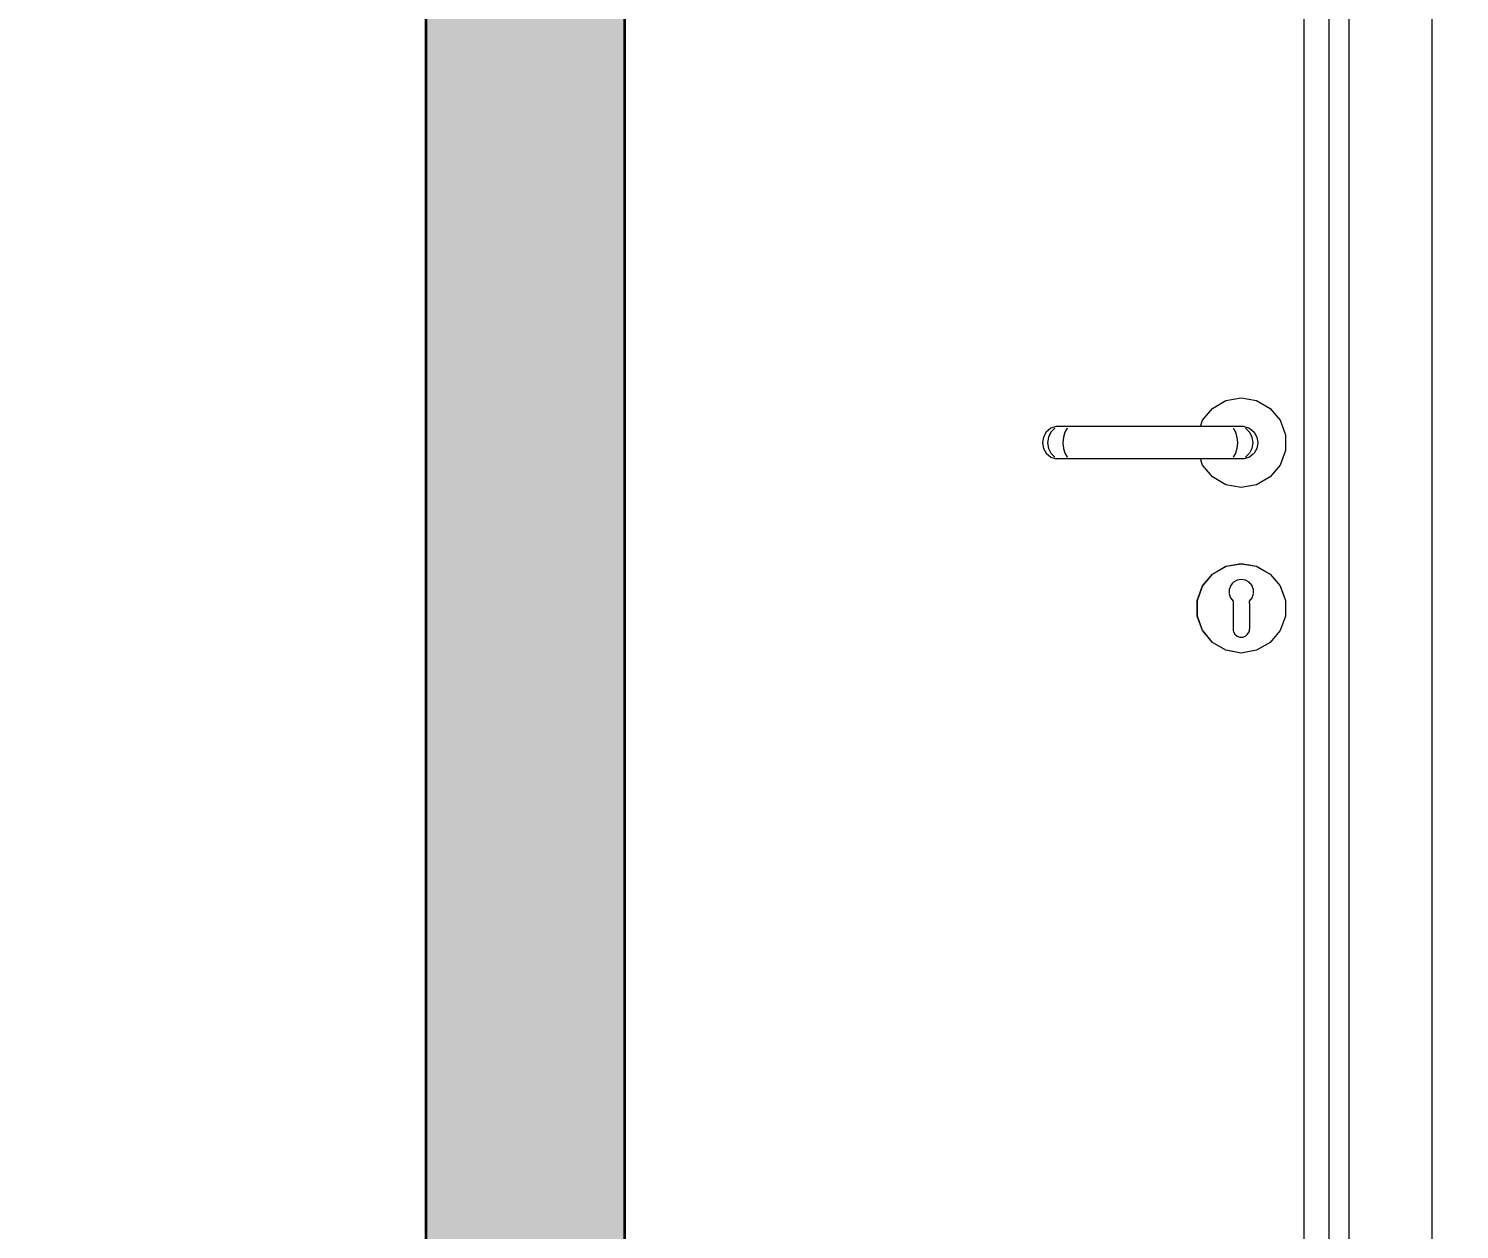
# Model space of a CAD drawing. Header units: millimetres. Extents: x -15634 to 67596, y -3027 to 55843.
# Drawn here: x 3535 to 4398, y 35921 to 36646 of the extents above; entities that cross this region are included whole.
import ezdxf

# ---------------------------------------------------------------- set-up
doc = ezdxf.new("R2010")
doc.units = ezdxf.units.MM
doc.header["$MEASUREMENT"] = 0
doc.set_wipeout_variables(frame=1)
doc.linetypes.add('Wipeout_Contour', pattern=[1000, 0, -1000])
doc.layers.add('Dimensioning - General', color=7, linetype='Continuous')
doc.layers.add('Structural - Bearing', color=7, linetype='Continuous')
for name, color, linetype, lineweight, true_color in [('Dimensioning - General_Pen_No__61', 7, 'Continuous', 20, 0x6a6a6a), ('Dimensioning - General_Pen_No__88', 7, 'Continuous', 20, 0xfd4435), ('Structural - Bearing_Pen_No__82', 7, 'Continuous', 20, 0xaaaaaa)]:
    doc.layers.add(name, color=color, linetype=linetype, lineweight=lineweight, true_color=true_color)
for name, color, linetype, lineweight in [('Structural - Bearing_Pen_No__1', 7, 'Continuous', 13), ('Structural - Bearing_Pen_No__101', 252, 'Continuous', 13), ('Structural - Bearing_Pen_No__7', 7, 'Continuous', 35)]:
    doc.layers.add(name, color=color, linetype=linetype, lineweight=lineweight)
doc.styles.add('GENERATED_STYLE_6', font='calibril.ttf')
doc.dimstyles.new('GENERATED_STYLE__3', dxfattribs={"dimtxt": 195.999997, "dimasz": 106.4, "dimexe": 0.18, "dimexo": 0.0625, "dimgap": 0.09, "dimtad": 1, "dimdec": 0, "dimlfac": 0.1, "dimzin": 0, "dimdsep": 46, "dimtxsty": 'GENERATED_STYLE_6', "dimblk": 'ARROWHEAD_2', "dimblk1": 'ARROWHEAD_2', "dimblk2": 'ARROWHEAD_2', "dimcen": 0.09, "dimse1": 1, "dimse2": 1, "dimclrd": 256, "dimclre": 256, "dimclrt": 256, "dimadec": 0, "dimazin": 0, "dimtfac": 1, "dimtdec": 4, "dimtmove": 0, "dimatfit": 3, "dimfxl": 1, "dimtolj": 1, "dimtzin": 0, "dimarcsym": 0})

# ---------------------------------------------------------------- blocks, each defined once
blk = doc.blocks.new('*D59')
at = {"layer": 'Dimensioning - General_Pen_No__61', "color": 251, "linetype": 'Continuous', "lineweight": 20, "true_color": 0x6a6a6a, "transparency": 16777216}
for p, q in [((27454.43, 38036.02), (27594.43, 37955.19)), ((27629.43, 37995.6), (27419.43, 37995.6)), ((27524.43, 35295.6), (27524.43, 37995.6)), ((27454.43, 35336.02), (27594.43, 35255.19)), ((27629.43, 35295.6), (27419.43, 35295.6))]:
    blk.add_line(p, q, dxfattribs=at)
at = {"layer": 'Dimensioning - General_Pen_No__88', "color": 20, "lineweight": 20, "true_color": 0xfd4435, "transparency": 16777216, "char_height": 196, "attachment_point": 7, "rotation": 90, "style": 'GENERATED_STYLE_6'}
for s, insert in [('\\A1;{\\pql;\\fCalibri Light|b0|i0|c0|p34;20}', (27485.23, 37637.36)), ('\\A1;{\\pql;\\fCalibri Light|b0|i0|c0|p34;270}', (27485.23, 36407.27))]:
    blk.add_mtext(s, dxfattribs=dict(at, insert=insert))
blk = doc.blocks.new('ARROWHEAD_2')
at = {"color": 0, "linetype": 'Continuous', "lineweight": 0}
for p, q in [((-0.3781, -0.655), (0.3781, 0.655)), ((0, 0), (-1, 0))]:
    blk.add_line(p, q, dxfattribs=at)
blk = doc.blocks.new('*D107')
at = {"layer": 'Dimensioning - General_Pen_No__61', "color": 251, "linetype": 'Continuous', "lineweight": 20, "true_color": 0x6a6a6a, "transparency": 16777216}
for p, q in [((28004.43, 38036.02), (28144.43, 37955.19)), ((28179.43, 37995.6), (27969.43, 37995.6)), ((28074.43, 35295.6), (28074.43, 37995.6)), ((28004.43, 35336.02), (28144.43, 35255.19)), ((28179.43, 35295.6), (27969.43, 35295.6))]:
    blk.add_line(p, q, dxfattribs=at)
at = {"layer": 'Dimensioning - General_Pen_No__88', "color": 20, "lineweight": 20, "true_color": 0xfd4435, "transparency": 16777216, "char_height": 196, "attachment_point": 7, "rotation": 90, "style": 'GENERATED_STYLE_6'}
for s, insert in [('\\A1;{\\pql;\\fCalibri Light|b0|i0|c0|p34;20}', (28035.23, 37637.36)), ('\\A1;{\\pql;\\fCalibri Light|b0|i0|c0|p34;270}', (28035.23, 36407.27))]:
    blk.add_mtext(s, dxfattribs=dict(at, insert=insert))
blk = doc.blocks.new('*D132')
at = {"layer": 'Dimensioning - General_Pen_No__61', "color": 251, "linetype": 'Continuous', "lineweight": 20, "true_color": 0x6a6a6a, "transparency": 16777216}
for p, q in [((28554.43, 38236.02), (28694.43, 38155.19)), ((28729.43, 38195.6), (28519.43, 38195.6)), ((28624.43, 35295.6), (28624.43, 38195.6)), ((28554.43, 35336.02), (28694.43, 35255.19)), ((28729.43, 35295.6), (28519.43, 35295.6))]:
    blk.add_line(p, q, dxfattribs=at)
at = {"layer": 'Dimensioning - General_Pen_No__88', "color": 20, "lineweight": 20, "true_color": 0xfd4435, "transparency": 16777216, "insert": (28585.23, 36507.27), "char_height": 196, "attachment_point": 7, "rotation": 90, "style": 'GENERATED_STYLE_6'}
blk.add_mtext('\\A1;{\\pql;\\fCalibri Light|b0|i0|c0|p34;290}', dxfattribs=at)

msp = doc.modelspace()

# ---------------------------------------------------------------- wipeouts: each hides what was drawn before it
at = {"color": 254, "linetype": 'Wipeout_Contour', "lineweight": 0, "ltscale": 147215.24607}
msp.add_wipeout([(2994.37, 35295.6), (3774.37, 35295.6), (3774.37, 37995.6), (2994.37, 37995.6)], dxfattribs=at).dxf.layer = 'Structural - Bearing'
at = {"color": 254, "linetype": 'Wipeout_Contour', "lineweight": 0, "ltscale": 146768.572199}
msp.add_wipeout([(4319.37, 35395.6), (4331.37, 35395.6), (4331.37, 37482.6), (4319.37, 37470.6)], dxfattribs=at).dxf.layer = 'Structural - Bearing'
at = {"color": 254, "linetype": 'Wipeout_Contour', "lineweight": 0, "ltscale": 989416.947966}
msp.add_wipeout([(4242.98, 36409.1), (4241.66, 36405.45), (4268.1, 36405.45), (4271.37, 36404.26), (4274.03, 36402.03), (4275.76, 36399.02), (4276.37, 36395.6), (4275.76, 36392.18), (4274.03, 36389.18), (4271.37, 36386.94), (4268.1, 36385.76), (4241.66, 36385.76), (4242.98, 36382.1), (4249.01, 36374.92), (4257.13, 36370.23), (4266.37, 36368.6), (4275.6, 36370.23), (4283.72, 36374.92), (4289.75, 36382.1), (4292.96, 36390.92), (4292.96, 36400.29), (4289.75, 36409.1), (4283.72, 36416.29), (4275.6, 36420.98), (4266.37, 36422.6), (4257.13, 36420.98), (4249.01, 36416.29)], dxfattribs=at).dxf.layer = 'Structural - Bearing'
at = {"color": 254, "linetype": 'Wipeout_Contour', "lineweight": 0, "ltscale": 255913.162972}
msp.add_wipeout([(4259.95, 36309.39), (4260.93, 36310.53), (4257.17, 36320.88), (4249.08, 36316.21), (4259, 36304.39), (4258.98, 36304.44), (4259.04, 36307)], dxfattribs=at).dxf.layer = 'Structural - Bearing'
at = {"color": 254, "linetype": 'Wipeout_Contour', "lineweight": 0, "ltscale": 182645.368019}
msp.add_wipeout([(4257.17, 36270.33), (4261.51, 36282.27), (4261.37, 36283.1), (4261.37, 36289.65), (4249.08, 36275)], dxfattribs=at).dxf.layer = 'Structural - Bearing'

# ---------------------------------------------------------------- next in the draw order: linework, layer by layer
at = {"layer": 'Structural - Bearing_Pen_No__1', "color": 7, "linetype": 'Continuous', "lineweight": 13}
msp.add_line((3774.37, 35295.6), (3774.37, 38195.6), dxfattribs=at)

# ---------------------------------------------------------------- next in the draw order: wipeouts: each hides what was drawn before it
at = {"color": 254, "linetype": 'Wipeout_Contour', "lineweight": 0, "ltscale": 146844.849104}
msp.add_wipeout([(4381.37, 35395.6), (4381.37, 37532.6), (4331.37, 37482.6), (4331.37, 35395.6)], dxfattribs=at).dxf.layer = 'Structural - Bearing'
at = {"color": 254, "linetype": 'Wipeout_Contour', "lineweight": 0, "ltscale": 146720.49378}
msp.add_wipeout([(4304.37, 37455.6), (4304.37, 35395.6), (4319.37, 35395.6), (4319.37, 37455.6)], dxfattribs=at).dxf.layer = 'Structural - Bearing'
at = {"color": 254, "linetype": 'Wipeout_Contour', "lineweight": 0, "ltscale": 146617.021241}
msp.add_wipeout([(4265.91, 36405.45), (4268.84, 36404.26), (4271.37, 36404.26), (4268.1, 36405.45)], dxfattribs=at).dxf.layer = 'Structural - Bearing'
at = {"color": 254, "linetype": 'Wipeout_Contour', "lineweight": 0, "ltscale": 146576.256409}
msp.add_wipeout([(4273.32, 36395.6), (4272.78, 36392.18), (4275.76, 36392.18), (4276.37, 36395.6)], dxfattribs=at).dxf.layer = 'Structural - Bearing'
at = {"color": 254, "linetype": 'Wipeout_Contour', "lineweight": 0, "ltscale": 219320.658768}
msp.add_wipeout([(4259.79, 36302.02), (4259, 36304.39), (4249.08, 36316.21), (4243.07, 36309.05), (4261.37, 36298.49), (4261.37, 36300)], dxfattribs=at).dxf.layer = 'Structural - Bearing'

# ---------------------------------------------------------------- next in the draw order: wipeouts: each hides what was drawn before it
at = {"color": 254, "linetype": 'Wipeout_Contour', "lineweight": 0, "ltscale": 146611.535217}
msp.add_wipeout([(4268.84, 36404.26), (4271.23, 36402.03), (4274.03, 36402.03), (4271.37, 36404.26)], dxfattribs=at).dxf.layer = 'Structural - Bearing'
at = {"color": 254, "linetype": 'Wipeout_Contour', "lineweight": 0, "ltscale": 146562.973455}
msp.add_wipeout([(4272.78, 36392.18), (4271.23, 36389.18), (4274.03, 36389.18), (4275.76, 36392.18)], dxfattribs=at).dxf.layer = 'Structural - Bearing'
at = {"color": 254, "linetype": 'Wipeout_Contour', "lineweight": 0, "ltscale": 146267.081228}
msp.add_wipeout([(4249.01, 36316.29), (4249.08, 36316.21), (4257.17, 36320.88), (4257.13, 36320.98)], dxfattribs=at).dxf.layer = 'Structural - Bearing'

# ---------------------------------------------------------------- next in the draw order: wipeouts: each hides what was drawn before it
at = {"color": 254, "linetype": 'Wipeout_Contour', "lineweight": 0, "ltscale": 146602.097025}
msp.add_wipeout([(4271.23, 36402.03), (4272.78, 36399.02), (4275.76, 36399.02), (4274.03, 36402.03)], dxfattribs=at).dxf.layer = 'Structural - Bearing'
at = {"color": 254, "linetype": 'Wipeout_Contour', "lineweight": 0, "ltscale": 146551.594046}
msp.add_wipeout([(4271.23, 36389.18), (4268.84, 36386.94), (4271.37, 36386.94), (4274.03, 36389.18)], dxfattribs=at).dxf.layer = 'Structural - Bearing'
at = {"color": 254, "linetype": 'Wipeout_Contour', "lineweight": 0, "ltscale": 219386.067311}
msp.add_wipeout([(4261.62, 36311.33), (4263.85, 36312.59), (4266.37, 36313.03), (4266.37, 36322.5), (4257.17, 36320.88), (4260.93, 36310.53)], dxfattribs=at).dxf.layer = 'Structural - Bearing'

# ---------------------------------------------------------------- next in the draw order: wipeouts: each hides what was drawn before it
at = {"color": 254, "linetype": 'Wipeout_Contour', "lineweight": 0, "ltscale": 146614.906252}
msp.add_wipeout([(4265.91, 36405.45), (4259.77, 36405.45), (4261.46, 36404.26), (4268.84, 36404.26)], dxfattribs=at).dxf.layer = 'Structural - Bearing'
at = {"color": 254, "linetype": 'Wipeout_Contour', "lineweight": 0, "ltscale": 146589.843836}
msp.add_wipeout([(4272.78, 36399.02), (4273.32, 36395.6), (4276.37, 36395.6), (4275.76, 36399.02)], dxfattribs=at).dxf.layer = 'Structural - Bearing'
at = {"color": 254, "linetype": 'Wipeout_Contour', "lineweight": 0, "ltscale": 146543.491874}
msp.add_wipeout([(4268.84, 36386.94), (4265.91, 36385.76), (4268.1, 36385.76), (4271.37, 36386.94)], dxfattribs=at).dxf.layer = 'Structural - Bearing'
at = {"color": 254, "linetype": 'Wipeout_Contour', "lineweight": 0, "ltscale": 146283.639742}
msp.add_wipeout([(4257.13, 36320.98), (4257.17, 36320.88), (4266.37, 36322.5), (4266.37, 36322.6)], dxfattribs=at).dxf.layer = 'Structural - Bearing'
at = {"color": 254, "linetype": 'Wipeout_Contour', "lineweight": 0, "ltscale": 146196.183429}
msp.add_wipeout([(4261.37, 36296.49), (4261.37, 36298.49), (4243.07, 36309.05), (4239.88, 36300.28)], dxfattribs=at).dxf.layer = 'Structural - Bearing'

# ---------------------------------------------------------------- next in the draw order: wipeouts: each hides what was drawn before it
at = {"color": 254, "linetype": 'Wipeout_Contour', "lineweight": 0, "ltscale": 146609.083525}
msp.add_wipeout([(4268.84, 36404.26), (4261.46, 36404.26), (4262.83, 36402.03), (4271.23, 36402.03)], dxfattribs=at).dxf.layer = 'Structural - Bearing'
at = {"color": 254, "linetype": 'Wipeout_Contour', "lineweight": 0, "ltscale": 146573.418954}
msp.add_wipeout([(4273.32, 36395.6), (4264.04, 36395.6), (4263.73, 36392.18), (4272.78, 36392.18)], dxfattribs=at).dxf.layer = 'Structural - Bearing'
at = {"color": 254, "linetype": 'Wipeout_Contour', "lineweight": 0, "ltscale": 219391.322389}
msp.add_wipeout([(4268.89, 36312.59), (4271.11, 36311.33), (4271.8, 36310.53), (4275.57, 36320.88), (4266.37, 36322.5), (4266.37, 36313.03)], dxfattribs=at).dxf.layer = 'Structural - Bearing'
at = {"color": 254, "linetype": 'Wipeout_Contour', "lineweight": 0, "ltscale": 146240.259336}
msp.add_wipeout([(4242.98, 36309.1), (4243.07, 36309.05), (4249.08, 36316.21), (4249.01, 36316.29)], dxfattribs=at).dxf.layer = 'Structural - Bearing'
at = {"color": 254, "linetype": 'Wipeout_Contour', "lineweight": 0, "ltscale": 146133.643146}
msp.add_wipeout([(4261.37, 36289.65), (4261.37, 36292.72), (4243.07, 36282.15), (4249.08, 36275)], dxfattribs=at).dxf.layer = 'Structural - Bearing'

# ---------------------------------------------------------------- next in the draw order: wipeouts: each hides what was drawn before it
at = {"color": 254, "linetype": 'Wipeout_Contour', "lineweight": 0, "ltscale": 146599.394439}
msp.add_wipeout([(4271.23, 36402.03), (4262.83, 36402.03), (4263.73, 36399.02), (4272.78, 36399.02)], dxfattribs=at).dxf.layer = 'Structural - Bearing'
at = {"color": 254, "linetype": 'Wipeout_Contour', "lineweight": 0, "ltscale": 146560.270154}
msp.add_wipeout([(4272.78, 36392.18), (4263.73, 36392.18), (4262.83, 36389.18), (4271.23, 36389.18)], dxfattribs=at).dxf.layer = 'Structural - Bearing'
at = {"color": 254, "linetype": 'Wipeout_Contour', "lineweight": 0, "ltscale": 146287.941864}
msp.add_wipeout([(4266.37, 36322.6), (4266.37, 36322.5), (4275.57, 36320.88), (4275.6, 36320.98)], dxfattribs=at).dxf.layer = 'Structural - Bearing'
at = {"color": 254, "linetype": 'Wipeout_Contour', "lineweight": 0, "ltscale": 146153.771426}
msp.add_wipeout([(4261.37, 36292.72), (4261.37, 36294.72), (4239.88, 36290.93), (4243.07, 36282.15)], dxfattribs=at).dxf.layer = 'Structural - Bearing'

# ---------------------------------------------------------------- next in the draw order: wipeouts: each hides what was drawn before it
at = {"color": 254, "linetype": 'Wipeout_Contour', "lineweight": 0, "ltscale": 146611.287021}
msp.add_wipeout([(4259.77, 36405.45), (4251.6, 36405.45), (4252.03, 36404.26), (4261.46, 36404.26)], dxfattribs=at).dxf.layer = 'Structural - Bearing'
at = {"color": 254, "linetype": 'Wipeout_Contour', "lineweight": 0, "ltscale": 146587.006641}
msp.add_wipeout([(4272.78, 36399.02), (4263.73, 36399.02), (4264.04, 36395.6), (4273.32, 36395.6)], dxfattribs=at).dxf.layer = 'Structural - Bearing'
at = {"color": 254, "linetype": 'Wipeout_Contour', "lineweight": 0, "ltscale": 146549.141359}
msp.add_wipeout([(4271.23, 36389.18), (4262.83, 36389.18), (4261.46, 36386.94), (4268.84, 36386.94)], dxfattribs=at).dxf.layer = 'Structural - Bearing'
at = {"color": 254, "linetype": 'Wipeout_Contour', "lineweight": 0, "ltscale": 255927.642118}
msp.add_wipeout([(4272.78, 36309.39), (4273.7, 36307), (4273.76, 36304.44), (4273.74, 36304.39), (4283.66, 36316.21), (4275.57, 36320.88), (4271.8, 36310.53)], dxfattribs=at).dxf.layer = 'Structural - Bearing'
at = {"color": 254, "linetype": 'Wipeout_Contour', "lineweight": 0, "ltscale": 146174.623812}
msp.add_wipeout([(4261.37, 36294.72), (4261.37, 36296.49), (4239.88, 36300.28), (4239.88, 36290.93)], dxfattribs=at).dxf.layer = 'Structural - Bearing'
at = {"color": 254, "linetype": 'Wipeout_Contour', "lineweight": 0, "ltscale": 292215.651836}
msp.add_wipeout([(4261.67, 36281.39), (4261.51, 36282.27), (4257.17, 36270.33), (4266.37, 36268.7), (4266.37, 36278.18), (4265.5, 36278.18), (4263.87, 36278.77), (4262.54, 36279.89)], dxfattribs=at).dxf.layer = 'Structural - Bearing'

# ---------------------------------------------------------------- next in the draw order: wipeouts: each hides what was drawn before it
at = {"color": 254, "linetype": 'Wipeout_Contour', "lineweight": 0, "ltscale": 146604.936096}
msp.add_wipeout([(4261.46, 36404.26), (4252.03, 36404.26), (4252.38, 36402.03), (4262.83, 36402.03)], dxfattribs=at).dxf.layer = 'Structural - Bearing'
at = {"color": 254, "linetype": 'Wipeout_Contour', "lineweight": 0, "ltscale": 146568.669964}
msp.add_wipeout([(4252.68, 36395.6), (4252.6, 36392.18), (4263.73, 36392.18), (4264.04, 36395.6)], dxfattribs=at).dxf.layer = 'Structural - Bearing'
at = {"color": 254, "linetype": 'Wipeout_Contour', "lineweight": 0, "ltscale": 146541.375827}
msp.add_wipeout([(4268.84, 36386.94), (4261.46, 36386.94), (4259.77, 36385.76), (4265.91, 36385.76)], dxfattribs=at).dxf.layer = 'Structural - Bearing'
at = {"color": 254, "linetype": 'Wipeout_Contour', "lineweight": 0, "ltscale": 146279.468105}
msp.add_wipeout([(4275.6, 36320.98), (4275.57, 36320.88), (4283.66, 36316.21), (4283.72, 36316.29)], dxfattribs=at).dxf.layer = 'Structural - Bearing'
at = {"color": 254, "linetype": 'Wipeout_Contour', "lineweight": 0, "ltscale": 146206.404665}
msp.add_wipeout([(4239.78, 36300.29), (4239.88, 36300.28), (4243.07, 36309.05), (4242.98, 36309.1)], dxfattribs=at).dxf.layer = 'Structural - Bearing'
at = {"color": 254, "linetype": 'Wipeout_Contour', "lineweight": 0, "ltscale": 292221.989324}
msp.add_wipeout([(4267.24, 36278.18), (4266.37, 36278.18), (4266.37, 36268.7), (4275.57, 36270.33), (4271.22, 36282.27), (4271.07, 36281.39), (4270.2, 36279.89), (4268.87, 36278.77)], dxfattribs=at).dxf.layer = 'Structural - Bearing'
at = {"color": 254, "linetype": 'Wipeout_Contour', "lineweight": 0, "ltscale": 146084.459811}
msp.add_wipeout([(4257.13, 36270.23), (4257.17, 36270.33), (4249.08, 36275), (4249.01, 36274.92)], dxfattribs=at).dxf.layer = 'Structural - Bearing'

# ---------------------------------------------------------------- next in the draw order: wipeouts: each hides what was drawn before it
at = {"color": 254, "linetype": 'Wipeout_Contour', "lineweight": 0, "ltscale": 146594.854633}
msp.add_wipeout([(4262.83, 36402.03), (4252.38, 36402.03), (4252.6, 36399.02), (4263.73, 36399.02)], dxfattribs=at).dxf.layer = 'Structural - Bearing'
at = {"color": 254, "linetype": 'Wipeout_Contour', "lineweight": 0, "ltscale": 146555.729149}
msp.add_wipeout([(4252.38, 36389.18), (4262.83, 36389.18), (4263.73, 36392.18), (4252.6, 36392.18)], dxfattribs=at).dxf.layer = 'Structural - Bearing'
at = {"color": 254, "linetype": 'Wipeout_Contour', "lineweight": 0, "ltscale": 219335.981701}
msp.add_wipeout([(4272.95, 36302.02), (4271.37, 36300), (4271.37, 36298.49), (4289.66, 36309.05), (4283.66, 36316.21), (4273.74, 36304.39)], dxfattribs=at).dxf.layer = 'Structural - Bearing'
at = {"color": 254, "linetype": 'Wipeout_Contour', "lineweight": 0, "ltscale": 182655.289142}
msp.add_wipeout([(4283.66, 36275), (4271.37, 36289.65), (4271.37, 36283.1), (4271.22, 36282.27), (4275.57, 36270.33)], dxfattribs=at).dxf.layer = 'Structural - Bearing'
at = {"color": 254, "linetype": 'Wipeout_Contour', "lineweight": 0, "ltscale": 146104.711733}
msp.add_wipeout([(4249.01, 36274.92), (4249.08, 36275), (4243.07, 36282.15), (4242.98, 36282.1)], dxfattribs=at).dxf.layer = 'Structural - Bearing'
at = {"color": 254, "linetype": 'Wipeout_Contour', "lineweight": 0, "ltscale": 146075.974611}
msp.add_wipeout([(4266.37, 36268.6), (4266.37, 36268.7), (4257.17, 36270.33), (4257.13, 36270.23)], dxfattribs=at).dxf.layer = 'Structural - Bearing'

# ---------------------------------------------------------------- next in the draw order: wipeouts: each hides what was drawn before it
at = {"color": 254, "linetype": 'Wipeout_Contour', "lineweight": 0, "ltscale": 146590.63793}
msp.add_wipeout([(4251.6, 36405.45), (4171.14, 36405.45), (4170.71, 36404.26), (4252.03, 36404.26)], dxfattribs=at).dxf.layer = 'Structural - Bearing'
at = {"color": 254, "linetype": 'Wipeout_Contour', "lineweight": 0, "ltscale": 146582.258086}
msp.add_wipeout([(4263.73, 36399.02), (4252.6, 36399.02), (4252.68, 36395.6), (4264.04, 36395.6)], dxfattribs=at).dxf.layer = 'Structural - Bearing'
at = {"color": 254, "linetype": 'Wipeout_Contour', "lineweight": 0, "ltscale": 146544.992247}
msp.add_wipeout([(4262.83, 36389.18), (4252.38, 36389.18), (4252.03, 36386.94), (4261.46, 36386.94)], dxfattribs=at).dxf.layer = 'Structural - Bearing'
at = {"color": 254, "linetype": 'Wipeout_Contour', "lineweight": 0, "ltscale": 146259.239631}
msp.add_wipeout([(4283.72, 36316.29), (4283.66, 36316.21), (4289.66, 36309.05), (4289.75, 36309.1)], dxfattribs=at).dxf.layer = 'Structural - Bearing'
at = {"color": 254, "linetype": 'Wipeout_Contour', "lineweight": 0, "ltscale": 146134.283721}
msp.add_wipeout([(4242.98, 36282.1), (4243.07, 36282.15), (4239.88, 36290.93), (4239.78, 36290.92)], dxfattribs=at).dxf.layer = 'Structural - Bearing'
at = {"color": 254, "linetype": 'Wipeout_Contour', "lineweight": 0, "ltscale": 146080.282671}
msp.add_wipeout([(4275.6, 36270.23), (4275.57, 36270.33), (4266.37, 36268.7), (4266.37, 36268.6)], dxfattribs=at).dxf.layer = 'Structural - Bearing'

# ---------------------------------------------------------------- next in the draw order: wipeouts: each hides what was drawn before it
at = {"color": 254, "linetype": 'Wipeout_Contour', "lineweight": 0, "ltscale": 146583.84455}
msp.add_wipeout([(4252.03, 36404.26), (4170.71, 36404.26), (4170.36, 36402.03), (4252.38, 36402.03)], dxfattribs=at).dxf.layer = 'Structural - Bearing'
at = {"color": 254, "linetype": 'Wipeout_Contour', "lineweight": 0, "ltscale": 146547.075171}
msp.add_wipeout([(4252.68, 36395.6), (4170.05, 36395.6), (4170.13, 36392.18), (4252.6, 36392.18)], dxfattribs=at).dxf.layer = 'Structural - Bearing'
at = {"color": 254, "linetype": 'Wipeout_Contour', "lineweight": 0, "ltscale": 146537.754789}
msp.add_wipeout([(4261.46, 36386.94), (4252.03, 36386.94), (4251.6, 36385.76), (4259.77, 36385.76)], dxfattribs=at).dxf.layer = 'Structural - Bearing'
at = {"color": 254, "linetype": 'Wipeout_Contour', "lineweight": 0, "ltscale": 146210.174613}
msp.add_wipeout([(4271.37, 36298.49), (4271.37, 36296.49), (4292.86, 36300.28), (4289.66, 36309.05)], dxfattribs=at).dxf.layer = 'Structural - Bearing'
at = {"color": 254, "linetype": 'Wipeout_Contour', "lineweight": 0, "ltscale": 146169.601414}
msp.add_wipeout([(4239.78, 36290.92), (4239.88, 36290.93), (4239.88, 36300.28), (4239.78, 36300.29)], dxfattribs=at).dxf.layer = 'Structural - Bearing'

# ---------------------------------------------------------------- next in the draw order: wipeouts: each hides what was drawn before it
at = {"color": 254, "linetype": 'Wipeout_Contour', "lineweight": 0, "ltscale": 146573.435164}
msp.add_wipeout([(4170.13, 36399.02), (4252.6, 36399.02), (4252.38, 36402.03), (4170.36, 36402.03)], dxfattribs=at).dxf.layer = 'Structural - Bearing'
at = {"color": 254, "linetype": 'Wipeout_Contour', "lineweight": 0, "ltscale": 146534.30397}
msp.add_wipeout([(4170.13, 36392.18), (4170.36, 36389.18), (4252.38, 36389.18), (4252.6, 36392.18)], dxfattribs=at).dxf.layer = 'Structural - Bearing'
at = {"color": 254, "linetype": 'Wipeout_Contour', "lineweight": 0, "ltscale": 146229.692129}
msp.add_wipeout([(4289.75, 36309.1), (4289.66, 36309.05), (4292.86, 36300.28), (4292.96, 36300.29)], dxfattribs=at).dxf.layer = 'Structural - Bearing'

# ---------------------------------------------------------------- next in the draw order: wipeouts: each hides what was drawn before it
at = {"color": 254, "linetype": 'Wipeout_Contour', "lineweight": 0, "ltscale": 146570.032134}
msp.add_wipeout([(4171.14, 36405.45), (4162.97, 36405.45), (4161.28, 36404.26), (4170.71, 36404.26)], dxfattribs=at).dxf.layer = 'Structural - Bearing'
at = {"color": 254, "linetype": 'Wipeout_Contour', "lineweight": 0, "ltscale": 146560.665292}
msp.add_wipeout([(4252.6, 36399.02), (4170.13, 36399.02), (4170.05, 36395.6), (4252.68, 36395.6)], dxfattribs=at).dxf.layer = 'Structural - Bearing'
at = {"color": 254, "linetype": 'Wipeout_Contour', "lineweight": 0, "ltscale": 146523.892082}
msp.add_wipeout([(4252.38, 36389.18), (4170.36, 36389.18), (4170.71, 36386.94), (4252.03, 36386.94)], dxfattribs=at).dxf.layer = 'Structural - Bearing'
at = {"color": 254, "linetype": 'Wipeout_Contour', "lineweight": 0, "ltscale": 146189.329161}
msp.add_wipeout([(4271.37, 36296.49), (4271.37, 36294.72), (4292.86, 36290.93), (4292.86, 36300.28)], dxfattribs=at).dxf.layer = 'Structural - Bearing'

# ---------------------------------------------------------------- next in the draw order: wipeouts: each hides what was drawn before it
at = {"color": 254, "linetype": 'Wipeout_Contour', "lineweight": 0, "ltscale": 146562.802765}
msp.add_wipeout([(4170.71, 36404.26), (4161.28, 36404.26), (4159.9, 36402.03), (4170.36, 36402.03)], dxfattribs=at).dxf.layer = 'Structural - Bearing'
at = {"color": 254, "linetype": 'Wipeout_Contour', "lineweight": 0, "ltscale": 146525.537685}
msp.add_wipeout([(4158.69, 36395.6), (4159, 36392.18), (4170.13, 36392.18), (4170.05, 36395.6)], dxfattribs=at).dxf.layer = 'Structural - Bearing'
at = {"color": 254, "linetype": 'Wipeout_Contour', "lineweight": 0, "ltscale": 146517.095341}
msp.add_wipeout([(4252.03, 36386.94), (4170.71, 36386.94), (4171.14, 36385.76), (4251.6, 36385.76)], dxfattribs=at).dxf.layer = 'Structural - Bearing'
at = {"color": 254, "linetype": 'Wipeout_Contour', "lineweight": 0, "ltscale": 146167.7683}
msp.add_wipeout([(4271.37, 36294.72), (4271.37, 36292.72), (4289.66, 36282.15), (4292.86, 36290.93)], dxfattribs=at).dxf.layer = 'Structural - Bearing'

# ---------------------------------------------------------------- next in the draw order: wipeouts: each hides what was drawn before it
at = {"color": 254, "linetype": 'Wipeout_Contour', "lineweight": 0, "ltscale": 146552.070372}
msp.add_wipeout([(4159.9, 36402.03), (4159, 36399.02), (4170.13, 36399.02), (4170.36, 36402.03)], dxfattribs=at).dxf.layer = 'Structural - Bearing'
at = {"color": 254, "linetype": 'Wipeout_Contour', "lineweight": 0, "ltscale": 146512.933483}
msp.add_wipeout([(4159, 36392.18), (4159.9, 36389.18), (4170.36, 36389.18), (4170.13, 36392.18)], dxfattribs=at).dxf.layer = 'Structural - Bearing'
at = {"color": 254, "linetype": 'Wipeout_Contour', "lineweight": 0, "ltscale": 146145.535508}
msp.add_wipeout([(4271.37, 36292.72), (4271.37, 36289.65), (4283.66, 36275), (4289.66, 36282.15)], dxfattribs=at).dxf.layer = 'Structural - Bearing'

# ---------------------------------------------------------------- next in the draw order: wipeouts: each hides what was drawn before it
at = {"color": 254, "linetype": 'Wipeout_Contour', "lineweight": 0, "ltscale": 146566.493962}
msp.add_wipeout([(4162.97, 36405.45), (4156.82, 36405.45), (4153.89, 36404.26), (4161.28, 36404.26)], dxfattribs=at).dxf.layer = 'Structural - Bearing'
at = {"color": 254, "linetype": 'Wipeout_Contour', "lineweight": 0, "ltscale": 146539.129799}
msp.add_wipeout([(4159, 36399.02), (4158.69, 36395.6), (4170.05, 36395.6), (4170.13, 36399.02)], dxfattribs=at).dxf.layer = 'Structural - Bearing'
at = {"color": 254, "linetype": 'Wipeout_Contour', "lineweight": 0, "ltscale": 146502.8417}
msp.add_wipeout([(4170.36, 36389.18), (4159.9, 36389.18), (4161.28, 36386.94), (4170.71, 36386.94)], dxfattribs=at).dxf.layer = 'Structural - Bearing'
at = {"color": 254, "linetype": 'Wipeout_Contour', "lineweight": 0, "ltscale": 146194.388447}
msp.add_wipeout([(4292.96, 36300.29), (4292.86, 36300.28), (4292.86, 36290.93), (4292.96, 36290.92)], dxfattribs=at).dxf.layer = 'Structural - Bearing'
at = {"color": 254, "linetype": 'Wipeout_Contour', "lineweight": 0, "ltscale": 146096.861702}
msp.add_wipeout([(4283.72, 36274.92), (4283.66, 36275), (4275.57, 36270.33), (4275.6, 36270.23)], dxfattribs=at).dxf.layer = 'Structural - Bearing'

# ---------------------------------------------------------------- next in the draw order: wipeouts: each hides what was drawn before it
at = {"color": 254, "linetype": 'Wipeout_Contour', "lineweight": 0, "ltscale": 146558.751047}
msp.add_wipeout([(4161.28, 36404.26), (4153.89, 36404.26), (4151.51, 36402.03), (4159.9, 36402.03)], dxfattribs=at).dxf.layer = 'Structural - Bearing'
at = {"color": 254, "linetype": 'Wipeout_Contour', "lineweight": 0, "ltscale": 146520.90193}
msp.add_wipeout([(4158.69, 36395.6), (4149.41, 36395.6), (4149.95, 36392.18), (4159, 36392.18)], dxfattribs=at).dxf.layer = 'Structural - Bearing'
at = {"color": 254, "linetype": 'Wipeout_Contour', "lineweight": 0, "ltscale": 146496.479209}
msp.add_wipeout([(4170.71, 36386.94), (4161.28, 36386.94), (4162.97, 36385.76), (4171.14, 36385.76)], dxfattribs=at).dxf.layer = 'Structural - Bearing'
at = {"color": 254, "linetype": 'Wipeout_Contour', "lineweight": 0, "ltscale": 986773.41203}
msp.add_wipeout([(4259.04, 36307), (4258.98, 36304.44), (4259.79, 36302.02), (4261.37, 36300), (4261.37, 36283.1), (4261.67, 36281.39), (4262.54, 36279.89), (4263.87, 36278.77), (4265.5, 36278.18), (4267.24, 36278.18), (4268.87, 36278.77), (4270.2, 36279.89), (4271.07, 36281.39), (4271.37, 36283.1), (4271.37, 36300), (4272.95, 36302.02), (4273.74, 36304.39), (4273.76, 36304.44), (4273.7, 36307), (4272.78, 36309.39), (4271.8, 36310.53), (4271.11, 36311.33), (4268.89, 36312.59), (4266.37, 36313.03), (4263.85, 36312.59), (4261.62, 36311.33), (4259.95, 36309.39)], dxfattribs=at).dxf.layer = 'Structural - Bearing'
at = {"color": 254, "linetype": 'Wipeout_Contour', "lineweight": 0, "ltscale": 146157.58233}
msp.add_wipeout([(4292.96, 36290.92), (4292.86, 36290.93), (4289.66, 36282.15), (4289.75, 36282.1)], dxfattribs=at).dxf.layer = 'Structural - Bearing'

# ---------------------------------------------------------------- next in the draw order: wipeouts: each hides what was drawn before it
at = {"color": 254, "linetype": 'Wipeout_Contour', "lineweight": 0, "ltscale": 146547.637614}
msp.add_wipeout([(4159.9, 36402.03), (4151.51, 36402.03), (4149.95, 36399.02), (4159, 36399.02)], dxfattribs=at).dxf.layer = 'Structural - Bearing'
at = {"color": 254, "linetype": 'Wipeout_Contour', "lineweight": 0, "ltscale": 146508.499552}
msp.add_wipeout([(4159, 36392.18), (4149.95, 36392.18), (4151.51, 36389.18), (4159.9, 36389.18)], dxfattribs=at).dxf.layer = 'Structural - Bearing'
at = {"color": 254, "linetype": 'Wipeout_Contour', "lineweight": 0, "ltscale": 146123.709099}
msp.add_wipeout([(4289.75, 36282.1), (4289.66, 36282.15), (4283.66, 36275), (4283.72, 36274.92)], dxfattribs=at).dxf.layer = 'Structural - Bearing'

# ---------------------------------------------------------------- next in the draw order: wipeouts: each hides what was drawn before it
at = {"color": 254, "linetype": 'Wipeout_Contour', "lineweight": 0, "ltscale": 146564.431787}
msp.add_wipeout([(4154.63, 36405.45), (4151.37, 36404.26), (4153.89, 36404.26), (4156.82, 36405.45)], dxfattribs=at).dxf.layer = 'Structural - Bearing'
at = {"color": 254, "linetype": 'Wipeout_Contour', "lineweight": 0, "ltscale": 146534.494469}
msp.add_wipeout([(4159, 36399.02), (4149.95, 36399.02), (4149.41, 36395.6), (4158.69, 36395.6)], dxfattribs=at).dxf.layer = 'Structural - Bearing'
at = {"color": 254, "linetype": 'Wipeout_Contour', "lineweight": 0, "ltscale": 146498.788337}
msp.add_wipeout([(4159.9, 36389.18), (4151.51, 36389.18), (4153.89, 36386.94), (4161.28, 36386.94)], dxfattribs=at).dxf.layer = 'Structural - Bearing'

# ---------------------------------------------------------------- next in the draw order: wipeouts: each hides what was drawn before it
at = {"color": 254, "linetype": 'Wipeout_Contour', "lineweight": 0, "ltscale": 146556.36304}
msp.add_wipeout([(4148.71, 36402.03), (4151.51, 36402.03), (4153.89, 36404.26), (4151.37, 36404.26)], dxfattribs=at).dxf.layer = 'Structural - Bearing'
at = {"color": 254, "linetype": 'Wipeout_Contour', "lineweight": 0, "ltscale": 146518.141398}
msp.add_wipeout([(4146.37, 36395.6), (4146.97, 36392.18), (4149.95, 36392.18), (4149.41, 36395.6)], dxfattribs=at).dxf.layer = 'Structural - Bearing'
at = {"color": 254, "linetype": 'Wipeout_Contour', "lineweight": 0, "ltscale": 146492.939269}
msp.add_wipeout([(4161.28, 36386.94), (4153.89, 36386.94), (4156.82, 36385.76), (4162.97, 36385.76)], dxfattribs=at).dxf.layer = 'Structural - Bearing'

# ---------------------------------------------------------------- next in the draw order: wipeouts: each hides what was drawn before it
at = {"color": 254, "linetype": 'Wipeout_Contour', "lineweight": 0, "ltscale": 146545.007235}
msp.add_wipeout([(4148.71, 36402.03), (4146.97, 36399.02), (4149.95, 36399.02), (4151.51, 36402.03)], dxfattribs=at).dxf.layer = 'Structural - Bearing'
at = {"color": 254, "linetype": 'Wipeout_Contour', "lineweight": 0, "ltscale": 146505.868477}
msp.add_wipeout([(4146.97, 36392.18), (4148.71, 36389.18), (4151.51, 36389.18), (4149.95, 36392.18)], dxfattribs=at).dxf.layer = 'Structural - Bearing'

# ---------------------------------------------------------------- next in the draw order: wipeouts: each hides what was drawn before it
at = {"color": 254, "linetype": 'Wipeout_Contour', "lineweight": 0, "ltscale": 146531.734192}
msp.add_wipeout([(4146.97, 36399.02), (4146.37, 36395.6), (4149.41, 36395.6), (4149.95, 36399.02)], dxfattribs=at).dxf.layer = 'Structural - Bearing'
at = {"color": 254, "linetype": 'Wipeout_Contour', "lineweight": 0, "ltscale": 146496.399359}
msp.add_wipeout([(4148.71, 36389.18), (4151.37, 36386.94), (4153.89, 36386.94), (4151.51, 36389.18)], dxfattribs=at).dxf.layer = 'Structural - Bearing'

# ---------------------------------------------------------------- next in the draw order: wipeouts: each hides what was drawn before it
at = {"color": 254, "linetype": 'Wipeout_Contour', "lineweight": 0, "ltscale": 146490.876062}
msp.add_wipeout([(4151.37, 36386.94), (4154.63, 36385.76), (4156.82, 36385.76), (4153.89, 36386.94)], dxfattribs=at).dxf.layer = 'Structural - Bearing'

# ---------------------------------------------------------------- next in the draw order: wipeouts: each hides what was drawn before it
at = {"color": 254, "linetype": 'Wipeout_Contour', "lineweight": 0, "ltscale": 294525.632303}
msp.add_wipeout([(5194.37, 37995.6), (3894.37, 37995.6), (3894.37, 37532.6), (4381.37, 37532.6), (4381.37, 35395.6), (3894.37, 35395.6), (3894.37, 35295.6), (5194.37, 35295.6)], dxfattribs=at).dxf.layer = 'Structural - Bearing'

# ---------------------------------------------------------------- next in the draw order: hatches: boundary and pattern name
at = {"layer": 'Structural - Bearing_Pen_No__101', "linetype": 'Continuous', "lineweight": 13}
msp.add_hatch(color=252, dxfattribs=at).paths.add_polyline_path([(3774.37, 35295.6), (3894.37, 35295.6), (3894.37, 38195.6), (3774.37, 38195.6)])

# ---------------------------------------------------------------- next in the draw order: linework, layer by layer
at = {"layer": 'Structural - Bearing_Pen_No__1', "color": 7, "linetype": 'Continuous', "lineweight": 13}
msp.add_line((3894.37, 35295.6), (3894.37, 38195.6), dxfattribs=at)
at = {"layer": 'Structural - Bearing_Pen_No__7', "color": 7, "linetype": 'Continuous', "lineweight": 35, "flags": 128}
msp.add_lwpolyline([(3774.37, 35295.6), (3894.37, 35295.6), (3894.37, 38195.6), (3774.37, 38195.6)], close=True, dxfattribs=at)
at = {"layer": 'Structural - Bearing_Pen_No__82', "color": 253, "linetype": 'Continuous', "lineweight": 20, "true_color": 0xaaaaaa}
for p, q in [((4381.37, 37532.6), (4381.37, 35395.6)), ((4331.37, 35395.6), (4331.37, 37482.6)), ((4319.37, 35395.6), (4319.37, 37470.6)), ((4304.37, 35395.6), (4304.37, 37455.6)), ((4249.01, 36416.29), (4257.13, 36420.98)), ((4257.13, 36420.98), (4266.37, 36422.6)), ((4266.37, 36422.6), (4275.6, 36420.98)), ((4275.6, 36420.98), (4283.72, 36416.29)), ((4241.66, 36405.45), (4242.98, 36409.1)), ((4242.98, 36409.1), (4249.01, 36416.29)), ((4283.72, 36416.29), (4289.75, 36409.1)), ((4289.75, 36409.1), (4292.96, 36400.29)), ((4148.71, 36402.03), (4146.97, 36399.02)), ((4151.37, 36404.26), (4148.71, 36402.03)), ((4151.51, 36402.03), (4149.95, 36399.02)), ((4154.63, 36405.45), (4151.37, 36404.26)), ((4153.89, 36404.26), (4151.51, 36402.03)), ((4156.82, 36405.45), (4154.63, 36405.45)), ((4162.97, 36405.45), (4156.82, 36405.45)), ((4159.9, 36402.03), (4159, 36399.02)), ((4161.28, 36404.26), (4159.9, 36402.03)), ((4171.14, 36405.45), (4162.97, 36405.45)), ((4251.6, 36405.45), (4171.14, 36405.45)), ((4259.77, 36405.45), (4251.6, 36405.45)), ((4265.91, 36405.45), (4259.77, 36405.45)), ((4261.46, 36404.26), (4262.83, 36402.03)), ((4262.83, 36402.03), (4263.73, 36399.02)), ((4268.1, 36405.45), (4265.91, 36405.45)), ((4268.1, 36405.45), (4271.37, 36404.26)), ((4268.84, 36404.26), (4271.23, 36402.03)), ((4271.23, 36402.03), (4272.78, 36399.02)), ((4271.37, 36404.26), (4274.03, 36402.03)), ((4274.03, 36402.03), (4275.76, 36399.02)), ((4292.96, 36400.29), (4292.96, 36390.92)), ((4146.97, 36399.02), (4146.37, 36395.6)), ((4146.37, 36395.6), (4146.97, 36392.18)), ((4146.97, 36392.18), (4148.71, 36389.18)), ((4149.95, 36399.02), (4149.41, 36395.6)), ((4149.41, 36395.6), (4149.95, 36392.18)), ((4149.95, 36392.18), (4151.51, 36389.18)), ((4159, 36399.02), (4158.69, 36395.6)), ((4158.69, 36395.6), (4159, 36392.18)), ((4159, 36392.18), (4159.9, 36389.18)), ((4263.73, 36392.18), (4262.83, 36389.18)), ((4263.73, 36399.02), (4264.04, 36395.6)), ((4264.04, 36395.6), (4263.73, 36392.18)), ((4272.78, 36392.18), (4271.23, 36389.18)), ((4272.78, 36399.02), (4273.32, 36395.6)), ((4273.32, 36395.6), (4272.78, 36392.18)), ((4275.76, 36392.18), (4274.03, 36389.18)), ((4275.76, 36399.02), (4276.37, 36395.6)), ((4276.37, 36395.6), (4275.76, 36392.18)), ((4148.71, 36389.18), (4151.37, 36386.94)), ((4151.37, 36386.94), (4154.63, 36385.76)), ((4151.51, 36389.18), (4153.89, 36386.94)), ((4156.82, 36385.76), (4154.63, 36385.76)), ((4162.97, 36385.76), (4156.82, 36385.76)), ((4159.9, 36389.18), (4161.28, 36386.94)), ((4171.14, 36385.76), (4162.97, 36385.76)), ((4251.6, 36385.76), (4171.14, 36385.76)), ((4242.98, 36382.1), (4241.66, 36385.76)), ((4259.77, 36385.76), (4251.6, 36385.76)), ((4265.91, 36385.76), (4259.77, 36385.76)), ((4262.83, 36389.18), (4261.46, 36386.94)), ((4268.1, 36385.76), (4265.91, 36385.76)), ((4271.37, 36386.94), (4268.1, 36385.76)), ((4271.23, 36389.18), (4268.84, 36386.94)), ((4274.03, 36389.18), (4271.37, 36386.94)), ((4292.96, 36390.92), (4289.75, 36382.1)), ((4249.01, 36374.92), (4242.98, 36382.1)), ((4257.13, 36370.23), (4249.01, 36374.92)), ((4283.72, 36374.92), (4275.6, 36370.23)), ((4289.75, 36382.1), (4283.72, 36374.92)), ((4266.37, 36368.6), (4257.13, 36370.23)), ((4275.6, 36370.23), (4266.37, 36368.6)), ((4257.13, 36320.98), (4266.37, 36322.6)), ((4266.37, 36322.6), (4275.6, 36320.98)), ((4242.98, 36309.1), (4249.01, 36316.29)), ((4249.01, 36316.29), (4257.13, 36320.98)), ((4275.6, 36320.98), (4283.72, 36316.29)), ((4283.72, 36316.29), (4289.75, 36309.1)), ((4239.78, 36300.29), (4242.98, 36309.1)), ((4259.04, 36307), (4258.98, 36304.44)), ((4259.95, 36309.39), (4259.04, 36307)), ((4260.93, 36310.53), (4259.95, 36309.39)), ((4260.93, 36310.53), (4261.62, 36311.33)), ((4263.85, 36312.59), (4261.62, 36311.33)), ((4266.37, 36313.03), (4263.85, 36312.59)), ((4268.89, 36312.59), (4266.37, 36313.03)), ((4271.11, 36311.33), (4268.89, 36312.59)), ((4271.8, 36310.53), (4271.11, 36311.33)), ((4271.8, 36310.53), (4272.78, 36309.39)), ((4273.7, 36307), (4272.78, 36309.39)), ((4273.76, 36304.44), (4273.7, 36307)), ((4289.75, 36309.1), (4292.96, 36300.29)), ((4239.78, 36290.92), (4239.78, 36300.29)), ((4259, 36304.39), (4259.79, 36302.02)), ((4259.79, 36302.02), (4261.37, 36300)), ((4261.37, 36300), (4261.37, 36298.49)), ((4261.37, 36298.49), (4261.37, 36296.49)), ((4261.37, 36296.49), (4261.37, 36294.72)), ((4271.37, 36300), (4272.95, 36302.02)), ((4271.37, 36298.49), (4271.37, 36300)), ((4271.37, 36298.49), (4271.37, 36296.49)), ((4271.37, 36296.49), (4271.37, 36294.72)), ((4272.95, 36302.02), (4273.74, 36304.39)), ((4292.96, 36300.29), (4292.96, 36290.92)), ((4242.98, 36282.1), (4239.78, 36290.92)), ((4261.37, 36294.72), (4261.37, 36292.72)), ((4261.37, 36292.72), (4261.37, 36289.65)), ((4261.37, 36289.65), (4261.37, 36283.1)), ((4271.37, 36294.72), (4271.37, 36292.72)), ((4271.37, 36292.72), (4271.37, 36289.65)), ((4271.37, 36289.65), (4271.37, 36283.1)), ((4292.96, 36290.92), (4289.75, 36282.1)), ((4249.01, 36274.92), (4242.98, 36282.1)), ((4261.37, 36283.1), (4261.51, 36282.27)), ((4261.51, 36282.27), (4261.67, 36281.39)), ((4261.67, 36281.39), (4262.54, 36279.89)), ((4262.54, 36279.89), (4263.87, 36278.77)), ((4263.87, 36278.77), (4265.5, 36278.18)), ((4267.24, 36278.18), (4268.87, 36278.77)), ((4268.87, 36278.77), (4270.2, 36279.89)), ((4270.2, 36279.89), (4271.07, 36281.39)), ((4271.07, 36281.39), (4271.22, 36282.27)), ((4271.22, 36282.27), (4271.37, 36283.1)), ((4289.75, 36282.1), (4283.72, 36274.92)), ((4257.13, 36270.23), (4249.01, 36274.92)), ((4266.37, 36268.6), (4257.13, 36270.23)), ((4265.5, 36278.18), (4266.37, 36278.18)), ((4266.37, 36278.18), (4267.24, 36278.18)), ((4275.6, 36270.23), (4266.37, 36268.6)), ((4283.72, 36274.92), (4275.6, 36270.23))]:
    msp.add_line(p, q, dxfattribs=at)

# ---------------------------------------------------------------- next in the draw order: dimensions: what is measured, and where the dimension line sits
at = {"layer": 'Dimensioning - General', "color": 251, "linetype": 'Continuous', "lineweight": 20, "true_color": 0x6a6a6a}
for base, p1, p2, picture, middle in [((28624.43, 38195.6), (2086.67, 35295.6), (2113.03, 38195.6), '*D132', (28487.23, 36731.4)), ((28074.43, 37995.6), (-334.49, 35295.6), (-239.32, 37995.6), '*D107', (27937.23, 36631.4)), ((27524.43, 37995.6), (129.07, 35295.6), (155.83, 37995.6), '*D59', (27387.23, 36631.4))]:
    dim = msp.add_linear_dim(base=base, p1=p1, p2=p2, angle=90, dimstyle='GENERATED_STYLE__3', dxfattribs=at)
    dim.commit()
    dim.dimension.update_dxf_attribs({"geometry": picture, "text_midpoint": middle, "dimtype": 160, "text_rotation": 90})

doc.saveas('drawing.dxf')
